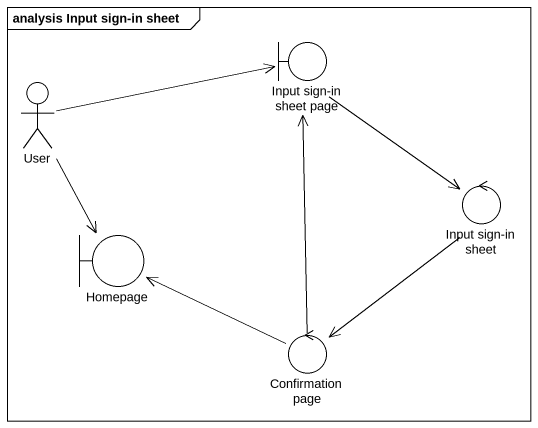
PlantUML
@startuml
mainframe analysis Input sign-in sheet
boundary "Input sign-in sheet page" as Input_sign_in_sheet_page
actor User
control "Input sign-in sheet" as Input_sign_in_sheet
boundary Homepage
control "Confirmation page" as Confirmation_page
Input_sign_in_sheet_page --> Input_sign_in_sheet
User -right-> Input_sign_in_sheet_page
User --> Homepage
Input_sign_in_sheet --> Confirmation_page
Confirmation_page -up-> Input_sign_in_sheet_page
Confirmation_page -left-> Homepage
@enduml
